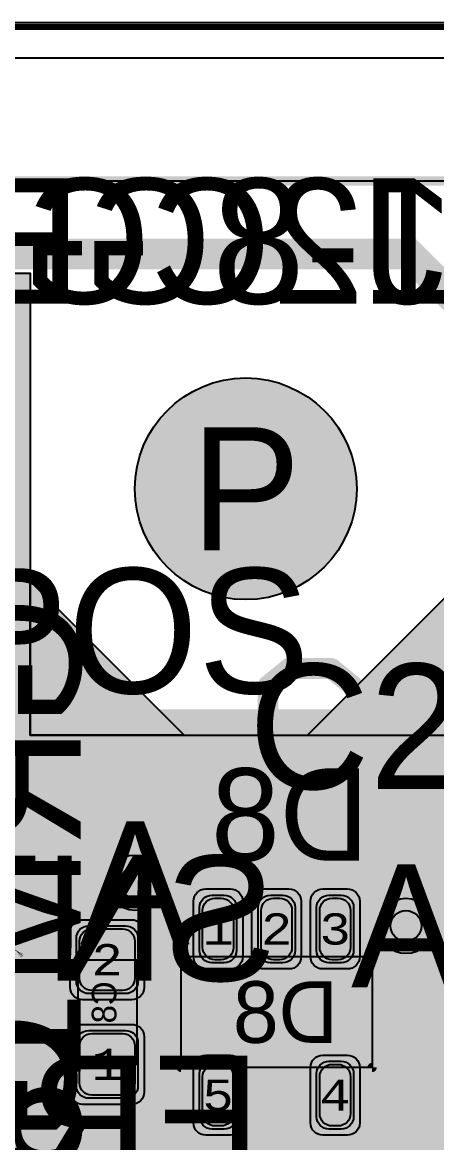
# Model space of a CAD drawing. Extents: x -19 to 284, y -54 to 100.
# Drawn here: x 51.37 to 58.1, y 81.88 to 100.08 of the extents above; entities that cross this region are included whole.
import ezdxf
from ezdxf.enums import TextEntityAlignment as Align

# ---------------------------------------------------------------- set-up
doc = ezdxf.new("R2010")
doc.units = 0
doc.header["$MEASUREMENT"] = 0
for name, color, linetype in [('ASSEMBLY_OUTLINES_BTM', 191, 'CONTINUOUS'), ('ASSEMBLY_PART_NUMBERS_BTM', 191, 'CONTINUOUS'), ('ASSEMBLY_PART_NUMBERS_TOP', 102, 'CONTINUOUS'), ('ASSEMBLY_REF_DES_BTM', 191, 'CONTINUOUS'), ('BOARD_OUTLINE', 10, 'CONTINUOUS'), ('DRILL_DRAWING', 21, 'CONTINUOUS'), ('GENERATED_SILKSCREEN_BTM', 255, 'CONTINUOUS'), ('GENERATED_SILKSCREEN_TOP', 140, 'CONTINUOUS'), ('MANUFACTURING_OUTLINES', 10, 'CONTINUOUS'), ('MOUNTING_HOLES_LAYER_BOT17', 42, 'CONTINUOUS'), ('MOUNTING_HOLES_LAYER_TOP', 42, 'CONTINUOUS'), ('PART_PADS_SMD_BTM', 230, 'CONTINUOUS'), ('PIN_NUMBERS_BTM', 8, 'CONTINUOUS'), ('PIN_NUMBERS_TOP', 8, 'CONTINUOUS'), ('PLACEMENT_OUTLINES_BTM', 222, 'CONTINUOUS'), ('PLANE_DATA_LAYER_TOP', 150, 'CONTINUOUS'), ('PLANE_SHAPES_LAYER_TOP', 150, 'CONTINUOUS'), ('ROUTE_BORDER', 151, 'CONTINUOUS'), ('SILKSCREEN_OUTLINES_BTM', 211, 'CONTINUOUS'), ('SILKSCREEN_OUTLINES_TOP', 150, 'CONTINUOUS'), ('SILKSCREEN_REF_DES_BTM', 211, 'CONTINUOUS'), ('SILKSCREEN_REF_DES_TOP', 150, 'CONTINUOUS'), ('SOLDERMASK_PADS_BTM', 12, 'CONTINUOUS'), ('SOLDERPASTE_PADS_BTM', 12, 'CONTINUOUS'), ('TRACES_LAYER_BOTTOM', 230, 'CONTINUOUS'), ('TRACES_LAYER_TOP', 150, 'CONTINUOUS'), ('VIA_HOLES_LAYER_BOTTOM', 30, 'CONTINUOUS'), ('VIA_HOLES_LAYER_TOP', 30, 'CONTINUOUS'), ('VIA_PADS_LAYER_BOTTOM', 230, 'CONTINUOUS'), ('VIA_PADS_LAYER_TOP', 150, 'CONTINUOUS')]:
    doc.layers.add(name, color=color, linetype=linetype)
doc.styles.add('COURIER_NEW', font='COUR.TTF')
doc.styles.add('VERIBEST_GERBER_0', font='txt')

msp = doc.modelspace()

# ---------------------------------------------------------------- hatches: boundary and pattern name
at = {"layer": 'MOUNTING_HOLES_LAYER_BOT17'}
h = msp.add_hatch(color=256, dxfattribs=at)
edge = h.paths.add_edge_path()
edge.add_arc((55, 92.5), 1.8, 0, 360)
at = {"layer": 'MOUNTING_HOLES_LAYER_TOP'}
h = msp.add_hatch(color=256, dxfattribs=at)
edge = h.paths.add_edge_path()
edge.add_arc((55, 92.5), 1.8, 0, 360)
at = {"layer": 'PLANE_DATA_LAYER_TOP'}
h = msp.add_hatch(color=256, dxfattribs=at)
h.paths.add_polyline_path([(120.5, 85.467281), (120.499998, 59.53156), (120.499998, 59.531559, -0.198909956), (120.47768, 59.477678), (116.022322, 55.02232, -0.198913366), (115.96844, 55.000002), (114.531562, 55, -0.198913366), (114.47768, 55.022318), (110.500002, 58.999998, 0.207684346), (110.499996, 59), (94.031562, 59, -0.198913366), (93.97768, 59.022318), (85.000002, 67.999998, 0.207684346), (84.999996, 68), (70.500004, 68, 0.207684346), (70.499998, 67.999998), (66.000002, 63.500002), (66, 63.499996), (66, 59.5762, -0.414213562), (65.9238, 59.5), (44.5762, 59.5, -0.414213562), (44.5, 59.5762), (44.5, 81.806849, -0.668181994), (44.630082, 81.86073), (55.244365, 71.246447, 0.198912215), (55.597918, 71.1), (80.979923, 71.1, -0.185651134), (81.030979, 71.080366, 0.384558767), (81.969021, 71.080366, -0.185651134), (82.020077, 71.1), (91.057121, 71.1, 0.198912215), (91.410674, 71.246447), (98.353553, 78.189326, 0.198912215), (98.5, 78.542879), (98.5, 86.379923, -0.185651134), (98.519634, 86.430979, 0.185651897), (98.7, 86.9, 1), (97.3, 86.9, 0.185651897), (97.480366, 86.430979, -0.185651134), (97.5, 86.379923), (97.5, 78.781548, -0.198909956), (97.477682, 78.727667), (90.872333, 72.122318, -0.198913366), (90.818451, 72.1), (82.020077, 72.1, -0.185651134), (81.969021, 72.119634, 0.384558767), (81.030979, 72.119634, -0.185651134), (80.979923, 72.1), (55.836588, 72.1, -0.198913366), (55.782706, 72.122318), (53.366088, 74.538936, -0.198909956), (53.34377, 74.592817), (53.34377, 74.592818, -0.294576153), (53.388558, 74.662242, 0.29457805), (53.8, 75.299999), (53.8, 75.3, 0.39930996), (53.135789, 75.999085, -0.185652617), (53.085803, 76.021303), (44.522318, 84.584788, -0.198909956), (44.5, 84.638669), (44.5, 87.151969, -0.414213562), (44.5762, 87.228169), (48.533161, 87.228169, -0.198913366), (48.587043, 87.205851), (49.478697, 86.314197, -0.185652617), (49.500915, 86.264211, 0.838851408), (50.869044, 86.094134, -0.565185223), (50.995756, 86.125606), (53.205453, 83.915909, 0.198912215), (53.559006, 83.769462), (58.945406, 83.769462, 0.198912215), (59.298959, 83.915909), (60.253553, 84.870503, 0.198912215), (60.4, 85.224056), (60.4, 85.879923, -0.185651134), (60.419634, 85.930979, 0.185651897), (60.6, 86.4, 1), (59.2, 86.4, 0.185651897), (59.380366, 85.930979, -0.185651134), (59.4, 85.879923), (59.4, 85.462725, -0.198909956), (59.377682, 85.408844), (58.760618, 84.79178, -0.198913366), (58.706736, 84.769462), (53.797676, 84.769462, -0.198913366), (53.743794, 84.79178), (49.582021, 88.953553, 0.198912215), (49.228468, 89.1), (43.120077, 89.1, -0.185651134), (43.069021, 89.119634, 0.384558767), (42.130979, 89.119634, -0.185651134), (42.079923, 89.1), (30.09107, 89.1, -0.414213562), (30.01487, 89.1762), (30.01487, 89.176201, -0.198909956), (30.037188, 89.230082), (30.585803, 89.778697, -0.185652617), (30.635789, 89.800915, 0.645030482), (31.101635, 90.988224, -0.195395946), (31.080041, 91.041371), (31.080041, 91.041372, -0.198909956), (31.102359, 91.095253), (31.185803, 91.178697, -0.185652617), (31.235789, 91.200915, 0.39930996), (31.9, 91.9), (31.9, 91.900005, 0.962125116), (30.502085, 91.953993, -0.391777998), (30.426112, 91.88367), (30.269784, 91.88367, 0.198912215), (29.916231, 91.737223), (28.612244, 90.433236, -0.198913366), (28.558362, 90.410918), (27.098355, 90.410918, 0.198912215), (26.744802, 90.264471), (24.647145, 88.166814, -0.198913366), (24.593263, 88.144496), (17.003174, 88.144496, -0.198913366), (16.949292, 88.166814), (15.248039, 89.868067, 0.198912215), (14.894486, 90.014514), (13.48401, 90.014514, 0.198912215), (13.130457, 89.868067), (10.440027, 87.177637, -0.198913366), (10.386145, 87.155319), (7.3302, 87.155319, 0.180173911), (7.00313, 87.033505, -0.305390868), (6.918602, 87.023291, 1.907914475), (7.070961, 85.882124, -0.165414822), (7.115967, 85.901691, 0.177616931), (7.428435, 86.046447), (7.514988, 86.133001, -0.198913366), (7.56887, 86.155319), (10.624815, 86.155319, 0.198912215), (10.978368, 86.301766), (13.03031, 88.353708, -0.533104529), (13.154463, 88.329294, 0.084493581), (13.280366, 88.130979, -0.185651134), (13.3, 88.079923), (13.3, 79.938669, -0.198909956), (13.277682, 79.884788), (11.814197, 78.421303, -0.185652617), (11.764211, 78.399085, 0.39930996), (11.1, 77.7), (11.1, 77.69999, 0.974753797), (12.499085, 77.664211, -0.185652617), (12.521303, 77.714197), (14.153553, 79.346447, 0.198912215), (14.3, 79.7), (14.3, 88.0238, -0.414213562), (14.3762, 88.1), (14.537431, 88.1, -0.198913366), (14.591313, 88.077682), (17.174693, 85.494302, 0.198912215), (17.528246, 85.347855), (24.808806, 85.347855, -0.414213562), (24.885006, 85.271655), (24.885006, 85.271654, -0.119209751), (24.876584, 85.236832, 0.119212236), (24.65, 84.300001), (24.65, 84.3, 0.240856487), (25.499923, 82.637979, -0.240854665), (25.531515, 82.576201), (25.531515, 82.5762, -0.414213562), (25.455315, 82.5), (22.120077, 82.5, -0.185651134), (22.069021, 82.519634, 2.249701015), (22.069021, 81.480366, -0.185651134), (22.120077, 81.5), (28.019196, 81.5, 0.198912215), (28.372749, 81.646447), (29.335965, 82.609663, -0.668181994), (29.466047, 82.555782), (29.466047, 70.851038, -0.198909956), (29.443729, 70.797157), (26.66889, 68.022318, -0.198913366), (26.615008, 68), (23.000004, 68, 0.207684346), (22.999998, 67.999998), (19.000002, 64.000002), (19, 63.999996), (19, 62.738492, -0.668181994), (18.869918, 62.684611), (15.000976, 66.553553, 0.198912215), (14.647423, 66.7), (14.120077, 66.7, -0.185651134), (14.069021, 66.719634, 2.249701015), (14.069021, 65.680366, -0.185651134), (14.120077, 65.7), (14.408753, 65.7, -0.198913366), (14.462635, 65.677682), (18.977682, 61.162635, -0.198909956), (19, 61.108754), (19, 50.0762, -0.414213562), (18.9238, 50), (12.374978, 50, -0.404852593), (12.298817, 50.073757, 0.968428978), (7.701183, 50.073757, -0.404852593), (7.625022, 50), (3.0762, 50, -0.414213562), (3, 50.0762), (3, 64.349709, -0.595487004), (3.117805, 64.413548, 0.595483788), (4.2, 65, 0.39930996), (3.535789, 65.699085, -0.185652617), (3.485803, 65.721303), (3.022318, 66.184788, -0.198909956), (3, 66.238669), (3, 90.6738, -0.414213562), (3.0762, 90.75), (6.4238, 90.75, -0.414213562), (6.5, 90.6738), (6.5, 90.500004), (6.500003, 90.499999), (8.499998, 88.500002, 0.207684346), (8.500004, 88.5), (10.999996, 88.5, 0.207684346), (11.000002, 88.500002), (13.499998, 90.999998), (13.5, 91.000004), (13.5, 95.9238, -0.414213562), (13.5762, 96), (18.30893, 96, -0.414213562), (18.38513, 95.9238), (18.38513, 95.923799, -0.198909956), (18.362812, 95.869918), (17.814197, 95.321303, -0.185652617), (17.764211, 95.299085, 0.39930996), (17.1, 94.6), (17.1, 94.59999, 0.974753797), (18.499085, 94.564211, -0.185652617), (18.521303, 94.614197), (18.937376, 95.03027, -0.198913366), (18.991258, 95.052588), (21.922414, 95.052588, 0.198912215), (22.275967, 95.199035), (22.869252, 95.79232, -0.198913366), (22.923134, 95.814638), (51.4238, 95.814638, -0.414213562), (51.5, 95.738438), (51.5, 91.000004), (51.500003, 90.999999), (53.999998, 88.500002, 0.207684346), (54.000004, 88.5), (55.999996, 88.5, 0.207684346), (56.000002, 88.500002), (58.499998, 90.999998), (58.5, 91.000004), (58.5, 94.574998, -0.668181994), (58.630082, 94.628879), (61.077682, 92.181279, -0.198909956), (61.1, 92.127398), (61.1, 82.320077, -0.185651134), (61.080366, 82.269021, 0.185651897), (60.9, 81.8, 0.536231839), (61.871334, 81.154727, -0.536234167), (61.977071, 81.084485), (61.977071, 80.722929, 0.198912215), (62.123518, 80.369376), (63.778697, 78.714197, -0.185652617), (63.800915, 78.664211, 0.974753797), (65.2, 78.69999), (65.2, 78.7, 0.39930996), (64.535789, 79.399085, -0.185652617), (64.485803, 79.421303), (62.999389, 80.907717, -0.198909956), (62.977071, 80.961598), (62.977071, 87.738402, -0.198909956), (62.999389, 87.792283), (63.185803, 87.978697, -0.185652617), (63.235789, 88.000915, 0.39930996), (63.9, 88.7), (63.9, 88.70001, 0.974753797), (62.500915, 88.735789, -0.185652617), (62.478697, 88.685803), (62.230082, 88.437188, -0.668181994), (62.1, 88.491069), (62.1, 92.366067, 0.198912215), (61.953553, 92.71962), (58.803255, 95.869918, -0.198909956), (58.780937, 95.923799), (58.780937, 95.9238, -0.414213562), (58.857137, 96), (95.9238, 96, -0.414213562), (96, 95.9238), (96, 90.500004), (96.000003, 90.499999), (98.499998, 88.000002, 0.207684346), (98.500004, 88), (101.499996, 88, 0.207684346), (101.500002, 88.000002), (103.999998, 90.499998), (104, 90.500004), (104, 95.9238, -0.414213562), (104.0762, 96), (118.9238, 96, -0.414213562), (119, 95.9238), (119, 91.500004), (119.000003, 91.499999), (119.977682, 90.52232, -0.198909956), (120, 90.468439), (120, 86.205951, 0.198912215), (120.146447, 85.852398), (120.477682, 85.521163, -0.198909956), (120.5, 85.467282)], flags=0)
h.paths.add_polyline_path([(25.71, 92.75, 0.414213562), (25.96, 93), (25.96, 94.5, 0.414213562), (25.71, 94.75), (24.21, 94.75, 0.414213562), (23.96, 94.5), (23.96, 93, 0.414213562), (24.21, 92.75)], flags=0)
h.paths.add_polyline_path([(24.65, 71.7, -1), (28.75, 71.7, -1)], flags=0)
h.paths.add_polyline_path([(28.842971, 93.38997, 6.796736414), (28.842971, 94.11003, -0.743486927), (28.697029, 94.11003, 6.796736414), (28.697029, 93.38997, -0.743486927)], flags=0)
h.paths.add_polyline_path([(70.7, 83.1, 0.414213562), (71.15, 83.55), (71.15, 84.95, 0.414213562), (70.7, 85.4), (69.3, 85.4, 0.414213562), (68.85, 84.95), (68.85, 83.55, 0.414213562), (69.3, 83.1)], flags=0)
h.paths.add_polyline_path([(68.85, 91.75, -1), (71.15, 91.75, -1)], flags=0)
h.paths.add_polyline_path([(73, 81.9, 1), (74.4, 81.9, 0.185651897), (74.219634, 82.369021, -0.185651134), (74.2, 82.420077), (74.2, 84.864447, 0.198912215), (74.053553, 85.218), (68.730653, 90.5409, 0.198912215), (68.3771, 90.687347), (68.073594, 90.687347, -0.390404288), (67.99765, 90.757308, 0.959834417), (66.6, 90.7, 0.39930996), (67.264211, 90.000915, -0.185652617), (67.314197, 89.978697), (67.4591, 89.833794, 0.198912215), (67.812653, 89.687347), (68.13843, 89.687347, -0.198913366), (68.192312, 89.665029), (73.177682, 84.679659, -0.198909956), (73.2, 84.625778), (73.2, 82.420077, -0.185651134), (73.180366, 82.369021, 0.185651897)], flags=0)
h.paths.add_polyline_path([(76.135789, 80.600915, 0.39930996), (76.8, 81.3), (76.8, 81.30001, 0.974753797), (75.400915, 81.335789, -0.185652617), (75.378697, 81.285803), (74.786551, 80.693657, -0.198913366), (74.732669, 80.671339), (69.617331, 80.671339, -0.198913366), (69.563449, 80.693657), (68.603553, 81.653553, 0.198912215), (68.25, 81.8), (67.920077, 81.8, -0.185651134), (67.869021, 81.819634, 2.249701015), (67.869021, 80.780366, -0.185651134), (67.920077, 80.8), (68.01133, 80.8, -0.198913366), (68.065212, 80.777682), (69.025108, 79.817786, 0.198912215), (69.378661, 79.671339), (74.971339, 79.671339, 0.198912215), (75.324892, 79.817786), (76.085803, 80.578697, -0.185652617)], flags=0)
h.paths.add_polyline_path([(79.25, 81.25, -1), (81.75, 81.25, -1)], flags=0)
h.paths.add_polyline_path([(82.935789, 79.200915, 0.39930996), (83.6, 79.9), (83.6, 79.90001, 0.974753797), (82.200915, 79.935789, -0.185652617), (82.178697, 79.885803), (81.71287, 79.419976, -0.198913366), (81.658988, 79.397658), (68.441012, 79.397658, -0.198913366), (68.38713, 79.419976), (68.221303, 79.585803, -0.185652617), (68.199085, 79.635789, 0.974753797), (66.8, 79.60001), (66.8, 79.6, 0.39930996), (67.464211, 78.900915, -0.185652617), (67.514197, 78.878697), (67.848789, 78.544105, 0.198912215), (68.202342, 78.397658), (81.897658, 78.397658, 0.198912215), (82.251211, 78.544105), (82.885803, 79.178697, -0.185652617)], flags=0)
h.paths.add_polyline_path([(88.7, 83.1, 0.414213562), (89.15, 83.55), (89.15, 84.95, 0.414213562), (88.7, 85.4), (87.3, 85.4, 0.414213562), (86.85, 84.95), (86.85, 83.55, 0.414213562), (87.3, 83.1)], flags=0)
h.paths.add_polyline_path([(86.85, 91.75, -1), (89.15, 91.75, -1)], flags=0)
h.paths.add_polyline_path([(103.05, 70.35, 0.414213562), (103.7, 71), (103.7, 72.8, 0.414213562), (103.05, 73.45), (101.25, 73.45, 0.414213562), (100.6, 72.8), (100.6, 71, 0.414213562), (101.25, 70.35)], flags=0)
h.paths.add_polyline_path([(100.6, 84.6, -1), (103.7, 84.6, -1)], flags=0)
h.paths.add_polyline_path([(102.6, 60.75, -1), (105.4, 60.75, -1)], flags=0)
h.paths.add_polyline_path([(110.207897, 60.75, -1), (112.607897, 60.75, -1)], flags=0)
h.paths.add_polyline_path([(104.3, 78.25, -1), (112.7, 78.25, -1)], flags=0)
h.paths.add_polyline_path([(113.3, 71.9, -1), (116.4, 71.9, -1)], flags=0)
h.paths.add_polyline_path([(113.3, 84.6, -1), (116.4, 84.6, -1)], flags=0)
h.paths.add_polyline_path([(113.55, 57.157897, -1), (116.45, 57.157897, -1)], flags=0)
h.paths.add_polyline_path([(116.378857, 64.023904, 0.414213102), (116.378859, 64.660299), (115.318196, 65.720961, 0.372259539), (114.731236, 65.763685, -0.372263605), (114.631843, 65.770919), (113.529927, 66.872836, 0.198912714), (112.999596, 67.092506), (104.592506, 67.092506, 0.198912714), (104.062175, 66.872836), (99.111658, 61.922318, -0.198913366), (99.057776, 61.9), (98.3, 61.9, 0.414213562), (97.85, 61.45), (97.85, 60.05, 0.414213562), (98.3, 59.6), (99.7, 59.6, 0.414213562), (100.15, 60.05), (100.15, 60.807777, -0.198909956), (100.172318, 60.861658), (104.880848, 65.570188, -0.198913366), (104.93473, 65.592506), (112.657372, 65.592506, -0.198913366), (112.711254, 65.570188), (113.571183, 64.710259, -0.198909956), (113.593501, 64.656378), (113.593501, 64.656377, -0.161399603), (113.578417, 64.610866, 0.372260871), (113.621141, 64.023905), (114.681804, 62.963244, 0.414210801), (115.318197, 62.963243)], flags=0)
h.paths.add_polyline_path([(117.392102, 60.75, -1), (119.792102, 60.75, -1)], flags=0)
at = {"layer": 'PLANE_SHAPES_LAYER_TOP'}
for points in [[(120.5, 68), (44.5, 68), (44.5, 87.5), (30.5, 87.5), (30.5, 68), (3, 68), (3, 90.75), (6.5, 90.75), (6.5, 88.5), (13.5, 88.5), (13.5, 96), (51.5, 96), (51.5, 88.5), (58.5, 88.5), (58.5, 96), (96, 96), (96, 88), (104, 88), (104, 96), (119, 96), (119, 90.5), (120.5, 90.5)], [(51.5, 91), (54, 88.5), (51.5, 88.5)], [(58.5, 91), (56, 88.5), (58.5, 88.5)]]:
    msp.add_hatch(color=256, dxfattribs=at).paths.add_polyline_path(points, flags=0)
at = {"layer": 'VIA_HOLES_LAYER_BOTTOM'}
h = msp.add_hatch(color=256, dxfattribs=at)
edge = h.paths.add_edge_path()
edge.add_arc((53.2, 86.1), 0.25, 0, 360)
h = msp.add_hatch(color=256, dxfattribs=at)
edge = h.paths.add_edge_path()
edge.add_arc((57.6, 85.4), 0.25, 0, 360)
at = {"layer": 'VIA_HOLES_LAYER_TOP'}
h = msp.add_hatch(color=256, dxfattribs=at)
edge = h.paths.add_edge_path()
edge.add_arc((53.2, 86.1), 0.25, 0, 360)
h = msp.add_hatch(color=256, dxfattribs=at)
edge = h.paths.add_edge_path()
edge.add_arc((57.6, 85.4), 0.25, 0, 360)

# ---------------------------------------------------------------- linework, layer by layer
at = {"layer": 'ASSEMBLY_OUTLINES_BTM'}
for points in [[(52.28, 83.15), (52.28, 84.85), (53.23, 84.85), (53.23, 83.15)], [(53.95, 83.1), (53.95, 84.9), (57.05, 84.9), (57.05, 83.1)]]:
    msp.add_lwpolyline(points, close=True, dxfattribs=at)
at = {"layer": 'BOARD_OUTLINE', "const_width": 0.1}
msp.add_lwpolyline([(0, 1.5), (0, 98.5, -0.414213562), (1.5, 100), (278.5, 100, -0.414213562), (280, 98.5), (280, 1.5, -0.414213562), (278.5, 0), (1.5, 0, -0.414213562)], format="xyb", close=True, dxfattribs=at)
at = {"layer": 'GENERATED_SILKSCREEN_BTM'}
for points, const_width in [([(0.25, 97.5), (279.75, 97.5)], 0.15), ([(54.37425, 87.381), (54.42225, 87.237), (54.37425, 87.093), (54.37425, 87.0885), (54.37275, 87.0825), (54.37275, 86.619), (54.37275, 86.6145), (54.37425, 86.61), (54.37575, 86.604), (54.38175, 86.598), (54.53175, 86.4435), (54.53925, 86.4375), (54.54675, 86.436), (54.55275, 86.4345), (55.10325, 86.4345), (55.10775, 86.4345), (55.11225, 86.436), (55.11825, 86.4375), (55.12425, 86.4435), (55.27425, 86.598), (55.28175, 86.604), (55.28325, 86.61), (55.28325, 86.619), (55.28325, 87.0825), (55.28325, 87.0885), (55.28325, 87.0915), (55.28175, 87.093), (55.23375, 87.237), (55.28175, 87.381), (55.28325, 87.3825), (55.28325, 87.3915), (55.28325, 87.7515), (55.28325, 87.7575), (55.28175, 87.765), (55.27425, 87.7725), (55.12425, 87.927), (55.11825, 87.9315), (55.11225, 87.933), (55.10775, 87.9345), (55.10325, 87.9345), (54.55275, 87.9345), (54.54675, 87.933), (54.53925, 87.9315), (54.53175, 87.927), (54.38175, 87.7725), (54.37575, 87.7635), (54.37425, 87.7575), (54.37275, 87.7515), (54.37275, 87.3915), (54.37275, 87.3855), (54.37425, 87.3825), (54.37425, 87.381)], 0.15), ([(55.22325, 87.735), (55.22325, 87.3945), (55.18275, 87.2655), (54.47625, 87.2655), (54.43275, 87.3945), (54.43275, 87.735), (54.56625, 87.873), (55.08825, 87.873), (55.22325, 87.735)], 0.15), ([(55.99125, 87.9285), (55.99875, 87.9315), (56.00475, 87.933), (56.01075, 87.9345), (56.76975, 87.9345), (56.78025, 87.9315), (56.78925, 87.924), (56.79675, 87.915), (56.79975, 87.9045), (56.79975, 86.4645), (56.79675, 86.4525), (56.78925, 86.445), (56.78025, 86.436), (56.76975, 86.4345), (56.01075, 86.4345), (56.00475, 86.4345), (56.00175, 86.436), (55.99875, 86.4375), (55.99125, 86.4405), (55.73775, 86.646), (55.73325, 86.652), (55.73175, 86.655), (55.72875, 86.6625), (55.72725, 86.67), (55.72725, 87.699), (55.72875, 87.7065), (55.73175, 87.711), (55.73175, 87.7155), (55.73475, 87.717), (55.73625, 87.7185), (55.73775, 87.7215), (55.99125, 87.9285)], 0.15), ([(56.73675, 87.873), (56.02125, 87.873), (55.78725, 87.684), (55.78725, 86.685), (56.02125, 86.496), (56.73675, 86.496), (56.73675, 87.873)], 0.15), ([(55.22325, 87.0765), (55.22325, 86.6325), (55.08825, 86.496), (54.56625, 86.496), (54.43275, 86.6325), (54.43275, 87.0765), (54.47625, 87.2055), (55.18275, 87.2055), (55.22325, 87.0765)], 0.15), ([(51.1205, 83.38325), (51.275, 83.53325), (51.281, 83.53925), (51.2825, 83.54825), (51.284, 83.55425), (51.284, 84.10475), (51.284, 84.10925), (51.2825, 84.11375), (51.281, 84.11975), (51.275, 84.12575), (51.1205, 84.27575)], 0.25)]:
    msp.add_lwpolyline(points, dxfattribs=dict(at, const_width=const_width))
for points, const_width in [([(51.072496, 84.736254), (51.277996, 84.989753, -0.071067812), (51.277997, 84.989754), (51.280995, 84.99575, -0.213376807), (51.280996, 84.995754), (51.282495, 84.997253), (51.282495, 85.00175, -0.213376807), (51.282496, 85.001754), (51.283995, 85.003253), (51.283995, 85.514749), (51.282495, 85.520749), (51.280995, 85.526748), (51.277996, 85.531247), (51.072496, 85.783247, -0.071067812)], 0.25), ([(51.072504, 85.783253), (51.278004, 85.531253), (51.281004, 85.526754, -0.16227766), (51.281005, 85.526751), (51.282505, 85.520751), (51.284005, 85.514751), (51.284005, 85.00325)], 0.25), ([(51.284005, 85.00325, -0.213376806), (51.284004, 85.003246), (51.282505, 85.001747), (51.282505, 84.99725, -0.213376806), (51.282504, 84.997246), (51.281004, 84.995746, -0.071067812), (51.281003, 84.995745), (51.278005, 84.98975, -0.16227766), (51.278004, 84.989747), (51.072504, 84.736247, -0.071067812)], 0.25), ([(54.193828, 84.899995), (53.950005, 84.899995), (53.950005, 83.100005), (54.193828, 83.100005, 0.000009791), (54.193824, 83.099995), (53.95, 83.099995, -0.414213562), (53.949995, 83.1), (53.949995, 84.9, -0.414213562), (53.95, 84.900005), (54.193824, 84.900005, 0.000009791), (54.193828, 84.899995)], 0.15), ([(55.143828, 84.899995), (54.906172, 84.899995, 0.000009791), (54.906176, 84.900005), (55.143824, 84.900005, 0.000009791), (55.143828, 84.899995)], 0.15), ([(56.093828, 84.899995), (55.856172, 84.899995, 0.000009791), (55.856176, 84.900005), (56.093824, 84.900005, 0.000009791), (56.093828, 84.899995)], 0.15), ([(57.050005, 83.1, -0.414213562), (57.05, 83.099995), (56.806176, 83.099995, 0.000009791), (56.806172, 83.100005), (57.049995, 83.100005), (57.049995, 84.899995), (56.806172, 84.899995, 0.000009791), (56.806176, 84.900005), (57.05, 84.900005, -0.414213562), (57.050005, 84.9), (57.050005, 83.1)], 0.15), ([(52.280005, 83.716164, 0.000011642), (52.279995, 83.716156), (52.279995, 84.283844, 0.000011642), (52.280005, 84.283836), (52.280005, 83.716164)], 0.15), ([(53.230005, 83.707902, 0.000012231), (53.229995, 83.707911), (53.229995, 84.292089, 0.000012231), (53.230005, 84.292098), (53.230005, 83.707902)], 0.15), ([(56.093828, 83.100005, 0.000009791), (56.093824, 83.099995), (54.906176, 83.099995, 0.000009791), (54.906172, 83.100005), (56.093828, 83.100005)], 0.15)]:
    msp.add_lwpolyline(points, format="xyb", dxfattribs=dict(at, const_width=const_width))
at = {"layer": 'GENERATED_SILKSCREEN_TOP'}
for points, const_width in [([(0.25, 97.5), (279.75, 97.5)], 0.15), ([(55.679247, 87.598649), (55.337871, 87.877033), (55.327711, 87.883129), (55.325679, 87.891257), (55.321615, 87.899385), (55.319583, 87.909545), (55.319583, 89.303497), (55.321615, 89.313657), (55.325679, 89.321785), (55.329743, 89.325849), (55.331775, 89.329913), (55.335839, 89.336009), (55.679247, 89.614393), (55.685343, 89.616425), (55.691439, 89.618457), (55.693471, 89.620489), (55.701599, 89.622521), (56.386383, 89.622521), (56.396543, 89.620489), (56.400607, 89.618457), (56.406703, 89.616425), (56.412799, 89.614393), (56.756207, 89.336009), (56.764335, 89.325849), (56.768399, 89.309593), (56.766367, 89.297401), (56.762303, 89.287241), (56.756207, 89.279113), (56.746047, 89.270985), (56.735887, 89.264889), (56.725727, 89.262857), (56.715567, 89.262857), (56.707439, 89.268953), (56.372159, 89.539209), (55.715823, 89.539209), (55.402895, 89.283177), (55.402895, 87.929865), (55.715823, 87.673833), (56.372159, 87.673833), (56.707439, 87.944089), (56.715567, 87.948153), (56.725727, 87.950185), (56.735887, 87.948153), (56.746047, 87.942057), (56.756207, 87.933929), (56.762303, 87.923769), (56.766367, 87.911577), (56.768399, 87.899385), (56.764335, 87.887193), (56.756207, 87.877033), (56.412799, 87.598649), (56.404671, 87.594585), (56.402639, 87.592553), (56.396543, 87.592553), (56.394511, 87.590521), (56.392479, 87.590521), (56.386383, 87.590521), (55.701599, 87.590521), (55.693471, 87.592553), (55.685343, 87.594585), (55.679247, 87.598649)], 0.254), ([(58.288335, 89.539209), (57.631999, 89.539209), (57.300783, 89.268953), (57.286559, 89.264889), (57.272335, 89.266921), (57.260143, 89.273017), (57.252015, 89.285209), (57.243887, 89.297401), (57.241855, 89.311625), (57.241855, 89.319753), (57.243887, 89.325849), (57.254047, 89.336009), (57.595423, 89.614393), (57.603551, 89.616425), (57.609647, 89.618457), (57.611679, 89.620489), (57.619807, 89.622521), (58.304591, 89.622521)], 0.254), ([(58.645967, 87.590521), (57.276399, 87.590521), (57.260143, 87.594585), (57.249983, 87.604745), (57.239823, 87.614905), (57.235759, 87.631161), (57.235759, 87.909545), (57.237791, 87.915641), (57.241855, 87.929865), (57.245919, 87.935961), (57.249983, 87.940025), (57.254047, 87.944089), (58.605327, 89.045433)], 0.254), ([(58.672383, 88.990569), (57.319071, 87.891257), (57.319071, 87.673833), (58.645967, 87.673833)], 0.254)]:
    msp.add_lwpolyline(points, dxfattribs=dict(at, const_width=const_width))
at = {"layer": 'MANUFACTURING_OUTLINES'}
msp.add_lwpolyline([(280.075405, 1.5, -0.414213562), (278.5, -0.075405), (1.5, -0.075405, -0.414213562), (-0.075405, 1.5), (-0.075405, 98.5, -0.414213562), (1.5, 100.075405), (278.5, 100.075405, -0.414213562), (280.075405, 98.5)], format="xyb", close=True, dxfattribs=at)
at = {"layer": 'MOUNTING_HOLES_LAYER_BOT17'}
msp.add_circle((55, 92.5), 1.8, dxfattribs=at)
at = {"layer": 'MOUNTING_HOLES_LAYER_TOP'}
msp.add_circle((55, 92.5), 1.8, dxfattribs=at)
at = {"layer": 'PART_PADS_SMD_BTM'}
for points in [[(54.65, 85.9, -0.414213562), (54.85, 85.7), (54.85, 85, -0.414213562), (54.65, 84.8), (54.45, 84.8, -0.414213562), (54.25, 85), (54.25, 85.7, -0.414213562), (54.45, 85.9)], [(55.6, 85.9, -0.414213562), (55.8, 85.7), (55.8, 85, -0.414213562), (55.6, 84.8), (55.4, 84.8, -0.414213562), (55.2, 85), (55.2, 85.7, -0.414213562), (55.4, 85.9)], [(56.55, 85.9, -0.414213562), (56.75, 85.7), (56.75, 85, -0.414213562), (56.55, 84.8), (56.35, 84.8, -0.414213562), (56.15, 85), (56.15, 85.7, -0.414213562), (56.35, 85.9)], [(52.45, 84.3, -0.414213562), (52.25, 84.5), (52.25, 85.2, -0.414213562), (52.45, 85.4), (53.05, 85.4, -0.414213562), (53.25, 85.2), (53.25, 84.5, -0.414213562), (53.05, 84.3)], [(52.45, 82.6, -0.414213562), (52.25, 82.8), (52.25, 83.5, -0.414213562), (52.45, 83.7), (53.05, 83.7, -0.414213562), (53.25, 83.5), (53.25, 82.8, -0.414213562), (53.05, 82.6)], [(54.65, 83.2, -0.414213562), (54.85, 83), (54.85, 82.3, -0.414213562), (54.65, 82.1), (54.45, 82.1, -0.414213562), (54.25, 82.3), (54.25, 83, -0.414213562), (54.45, 83.2)], [(56.55, 83.2, -0.414213562), (56.75, 83), (56.75, 82.3, -0.414213562), (56.55, 82.1), (56.35, 82.1, -0.414213562), (56.15, 82.3), (56.15, 83, -0.414213562), (56.35, 83.2)]]:
    msp.add_lwpolyline(points, format="xyb", close=True, dxfattribs=at)
at = {"layer": 'PLACEMENT_OUTLINES_BTM'}
for points in [[(52.28, 83.15), (52.28, 84.85), (53.23, 84.85), (53.23, 83.15)], [(53.95, 83.1), (53.95, 84.9), (57.05, 84.9), (57.05, 83.1)]]:
    msp.add_lwpolyline(points, close=True, dxfattribs=at)
at = {"layer": 'PLANE_SHAPES_LAYER_TOP'}
for points in [[(120.5, 68), (44.5, 68), (44.5, 87.5), (30.5, 87.5), (30.5, 68), (3, 68), (3, 90.75), (6.5, 90.75), (6.5, 88.5), (13.5, 88.5), (13.5, 96), (51.5, 96), (51.5, 88.5), (58.5, 88.5), (58.5, 96), (96, 96), (96, 88), (104, 88), (104, 96), (119, 96), (119, 90.5), (120.5, 90.5)], [(51.5, 91), (54, 88.5), (51.5, 88.5)], [(58.5, 91), (56, 88.5), (58.5, 88.5)]]:
    msp.add_lwpolyline(points, close=True, dxfattribs=at)
at = {"layer": 'ROUTE_BORDER'}
msp.add_lwpolyline([(0.635, 0.635), (0.635, 99.5), (279.5, 99.5), (279.5, 0.635)], close=True, dxfattribs=at)
at = {"layer": 'SILKSCREEN_OUTLINES_BTM'}
msp.add_lwpolyline([(0.25, 97.5), (279.75, 97.5)], dxfattribs=at)
for points in [[(52.28, 83.15), (52.28, 84.85), (53.23, 84.85), (53.23, 83.15)], [(53.95, 83.1), (53.95, 84.9), (57.05, 84.9), (57.05, 83.1)]]:
    msp.add_lwpolyline(points, close=True, dxfattribs=at)
at = {"layer": 'SILKSCREEN_OUTLINES_TOP'}
msp.add_lwpolyline([(0.25, 97.5), (279.75, 97.5)], dxfattribs=at)
at = {"layer": 'SOLDERMASK_PADS_BTM'}
for points in [[(54.75, 86, -0.414213562), (54.95, 85.8), (54.95, 84.9, -0.414213562), (54.75, 84.7), (54.35, 84.7, -0.414213562), (54.15, 84.9), (54.15, 85.8, -0.414213562), (54.35, 86)], [(55.7, 86, -0.414213562), (55.9, 85.8), (55.9, 84.9, -0.414213562), (55.7, 84.7), (55.3, 84.7, -0.414213562), (55.1, 84.9), (55.1, 85.8, -0.414213562), (55.3, 86)], [(56.65, 86, -0.414213562), (56.85, 85.8), (56.85, 84.9, -0.414213562), (56.65, 84.7), (56.25, 84.7, -0.414213562), (56.05, 84.9), (56.05, 85.8, -0.414213562), (56.25, 86)], [(52.35, 84.2, -0.414213562), (52.15, 84.4), (52.15, 85.3, -0.414213562), (52.35, 85.5), (53.15, 85.5, -0.414213562), (53.35, 85.3), (53.35, 84.4, -0.414213562), (53.15, 84.2)], [(52.35, 82.5, -0.414213562), (52.15, 82.7), (52.15, 83.6, -0.414213562), (52.35, 83.8), (53.15, 83.8, -0.414213562), (53.35, 83.6), (53.35, 82.7, -0.414213562), (53.15, 82.5)], [(54.75, 83.3, -0.414213562), (54.95, 83.1), (54.95, 82.2, -0.414213562), (54.75, 82), (54.35, 82, -0.414213562), (54.15, 82.2), (54.15, 83.1, -0.414213562), (54.35, 83.3)], [(56.65, 83.3, -0.414213562), (56.85, 83.1), (56.85, 82.2, -0.414213562), (56.65, 82), (56.25, 82, -0.414213562), (56.05, 82.2), (56.05, 83.1, -0.414213562), (56.25, 83.3)]]:
    msp.add_lwpolyline(points, format="xyb", close=True, dxfattribs=at)
at = {"layer": 'SOLDERPASTE_PADS_BTM'}
for points in [[(54.6, 85.85, -0.414213562), (54.8, 85.65), (54.8, 85.05, -0.414213562), (54.6, 84.85), (54.5, 84.85, -0.414213562), (54.3, 85.05), (54.3, 85.65, -0.414213562), (54.5, 85.85)], [(55.55, 85.85, -0.414213562), (55.75, 85.65), (55.75, 85.05, -0.414213562), (55.55, 84.85), (55.45, 84.85, -0.414213562), (55.25, 85.05), (55.25, 85.65, -0.414213562), (55.45, 85.85)], [(56.5, 85.85, -0.414213562), (56.7, 85.65), (56.7, 85.05, -0.414213562), (56.5, 84.85), (56.4, 84.85, -0.414213562), (56.2, 85.05), (56.2, 85.65, -0.414213562), (56.4, 85.85)], [(52.5, 84.35, -0.414213562), (52.3, 84.55), (52.3, 85.15, -0.414213562), (52.5, 85.35), (53, 85.35, -0.414213562), (53.2, 85.15), (53.2, 84.55, -0.414213562), (53, 84.35)], [(52.5, 82.65, -0.414213562), (52.3, 82.85), (52.3, 83.45, -0.414213562), (52.5, 83.65), (53, 83.65, -0.414213562), (53.2, 83.45), (53.2, 82.85, -0.414213562), (53, 82.65)], [(54.6, 83.15, -0.414213562), (54.8, 82.95), (54.8, 82.35, -0.414213562), (54.6, 82.15), (54.5, 82.15, -0.414213562), (54.3, 82.35), (54.3, 82.95, -0.414213562), (54.5, 83.15)], [(56.5, 83.15, -0.414213562), (56.7, 82.95), (56.7, 82.35, -0.414213562), (56.5, 82.15), (56.4, 82.15, -0.414213562), (56.2, 82.35), (56.2, 82.95, -0.414213562), (56.4, 83.15)]]:
    msp.add_lwpolyline(points, format="xyb", close=True, dxfattribs=at)
at = {"layer": 'TRACES_LAYER_BOTTOM'}
for points, const_width in [([(46.35, 93.95), (47.448629, 93.95), (52.729735, 88.668894), (60.516307, 88.668894), (60.541105, 88.693692), (63.157483, 88.693692), (63.163791, 88.7), (63.2, 88.7)], 0.5), ([(45, 87.7), (46.45, 87.7), (46.59783, 87.84783), (66.403103, 87.84783), (69.080761, 90.525488), (69.080761, 90.830761), (70, 91.75)], 0.5), ([(55.5, 85.35), (55.5, 86.3), (54.202082, 86.3), (53.552082, 86.95), (50.85, 86.95), (50.2, 86.3)], 0.5), ([(59.9, 86.4), (59.9, 84.533283), (58.279536, 82.912819), (58.279536, 82.895464)], 0.5), ([(52.75, 84.85), (52.75, 84.9), (53.474265, 85.624265), (53.474265, 85.825735), (53.2, 86.1)], 0.5), ([(55.5, 85.35), (54.55, 85.35)], 0.35), ([(57.6, 85.4), (57.55, 85.35), (56.45, 85.35)], 0.35), ([(58.279536, 82.895464), (57.290435, 83.884565), (54.959565, 83.884565), (54.55, 83.475), (54.55, 82.65)], 0.5), ([(54.55, 82.65), (54.001493, 82.65), (53.501493, 83.15), (52.75, 83.15)], 0.5), ([(58.279536, 82.895464), (59.9, 81.275), (59.9, 80.5)], 0.5), ([(56.1, 80.75), (56.1, 81.407789), (56.45, 81.757789), (56.45, 82.65)], 0.35)]:
    msp.add_lwpolyline(points, dxfattribs=dict(at, const_width=const_width))
at = {"layer": 'TRACES_LAYER_TOP', "const_width": 0.5}
for points in [[(17.8, 94.6), (18.752588, 95.552588), (21.922414, 95.552588), (22.684464, 96.314638), (57.651429, 96.314638), (61.6, 92.366067), (61.6, 81.8)], [(42.6, 88.6), (49.228468, 88.6), (53.559006, 84.269462), (58.945406, 84.269462), (59.9, 85.224056), (59.9, 86.4)]]:
    msp.add_lwpolyline(points, dxfattribs=at)
at = {"layer": 'VIA_HOLES_LAYER_BOTTOM'}
for centre in [(53.2, 86.1), (57.6, 85.4)]:
    msp.add_circle(centre, 0.25, dxfattribs=at)
at = {"layer": 'VIA_HOLES_LAYER_TOP'}
for centre in [(53.2, 86.1), (57.6, 85.4)]:
    msp.add_circle(centre, 0.25, dxfattribs=at)
at = {"layer": 'VIA_PADS_LAYER_BOTTOM'}
for centre in [(53.2, 86.1), (57.6, 85.4)]:
    msp.add_circle(centre, 0.45, dxfattribs=at)
at = {"layer": 'VIA_PADS_LAYER_TOP'}
for centre in [(53.2, 86.1), (57.6, 85.4)]:
    msp.add_circle(centre, 0.45, dxfattribs=at)

# ---------------------------------------------------------------- texts
at = {"layer": 'ASSEMBLY_PART_NUMBERS_BTM', "style": 'VERIBEST_GERBER_0', "text_generation_flag": 2}
for s, p in [('ERJ-8GEYJ103V', (62, 97.54)), ('APT2012CGCK', (66.75, 97.54)), ('SN74LVC1G00DBVR', (55.5, 86.54)), ('ERJ-3GEYJ681V', (55.25, 83.29))]:
    msp.add_text(s, height=2.032, dxfattribs=at).set_placement(p, align=Align.TOP_LEFT)
for p in [(50.29, 90.75), (50.21, 84)]:
    msp.add_text('GRM188R71H104KA93D', height=2.032, rotation=90, dxfattribs=at).set_placement(p, align=Align.TOP_LEFT)
at = {"layer": 'ASSEMBLY_PART_NUMBERS_TOP', "style": 'VERIBEST_GERBER_0'}
msp.add_text('SPC02SVJN-RC-3POS', height=2.032, dxfattribs=at).set_placement((27.5, 91.21), align=Align.TOP_LEFT)
at = {"layer": 'ASSEMBLY_REF_DES_BTM', "style": 'VERIBEST_GERBER_0', "text_generation_flag": 2}
msp.add_text('C8', height=0.4, rotation=90, dxfattribs=at).set_placement((52.5, 84.5), align=Align.TOP_LEFT)
msp.add_text('D8', height=1, dxfattribs=at).set_placement((56.5, 84.5), align=Align.TOP_LEFT)
at = {"layer": 'DRILL_DRAWING', "style": 'VERIBEST_GERBER_0'}
for s, p in [('P', (55, 92.5)), ('A', (53.2, 86.1)), ('A', (57.6, 85.4))]:
    msp.add_text(s, height=2, dxfattribs=at).set_placement(p, align=Align.MIDDLE_CENTER)
at = {"layer": 'PIN_NUMBERS_BTM', "style": 'COURIER_NEW'}
for s, p in [('1', (54.55, 85.35)), ('2', (55.5, 85.35)), ('3', (56.45, 85.35)), ('2', (52.75, 84.85)), ('1', (52.75, 83.15)), ('5', (54.55, 82.65)), ('4', (56.45, 82.65))]:
    msp.add_text(s, height=0.508, dxfattribs=at).set_placement(p, align=Align.MIDDLE_CENTER)
at = {"layer": 'PIN_NUMBERS_TOP', "style": 'COURIER_NEW'}
for s, p in [('1', (54.55, 85.35)), ('2', (55.5, 85.35)), ('3', (56.45, 85.35)), ('2', (52.75, 84.85)), ('1', (52.75, 83.15)), ('5', (54.55, 82.65)), ('4', (56.45, 82.65))]:
    msp.add_text(s, height=0.508, dxfattribs=at).set_placement(p, align=Align.MIDDLE_CENTER)
at = {"layer": 'SILKSCREEN_REF_DES_BTM', "style": 'VERIBEST_GERBER_0', "text_generation_flag": 2}
msp.add_text('D8', height=1.5, dxfattribs=at).set_placement((57, 87.96), align=Align.TOP_LEFT)
at = {"layer": 'SILKSCREEN_REF_DES_TOP', "style": 'VERIBEST_GERBER_0'}
msp.add_text('C22', height=2.032, dxfattribs=at).set_placement((55.046279, 89.657065), align=Align.TOP_LEFT)

doc.saveas('drawing.dxf')
